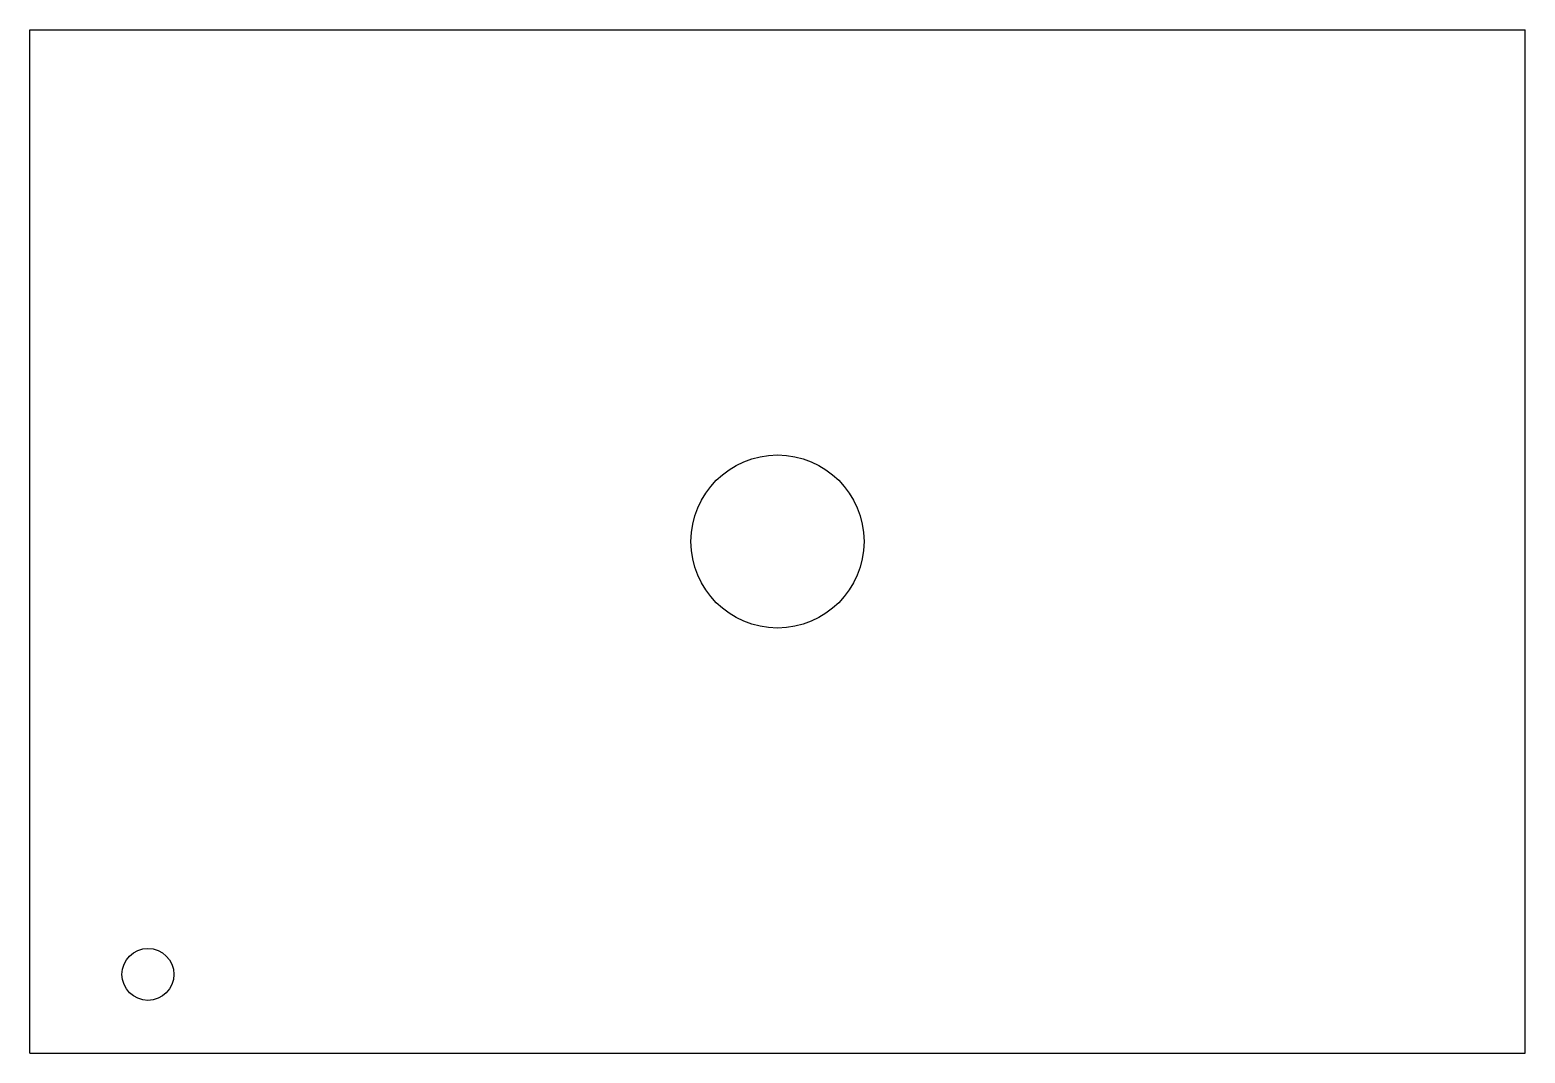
# Model space of a CAD drawing. Header units: millimetres. Extents: x -95 to 95, y -65 to 65.
import ezdxf

# ---------------------------------------------------------------- set-up
doc = ezdxf.new("R2010")
doc.units = ezdxf.units.MM

msp = doc.modelspace()

# ---------------------------------------------------------------- linework, layer by layer
for p, q in [((-95, -65), (-95, 65)), ((-95, 65), (95, 65)), ((95, -65), (95, 65)), ((-95, -65), (95, -65))]:
    msp.add_line(p, q)
for centre, radius in [((0, 0), 11), ((-80, -55), 3.3)]:
    msp.add_circle(centre, radius)

doc.saveas('drawing.dxf')
